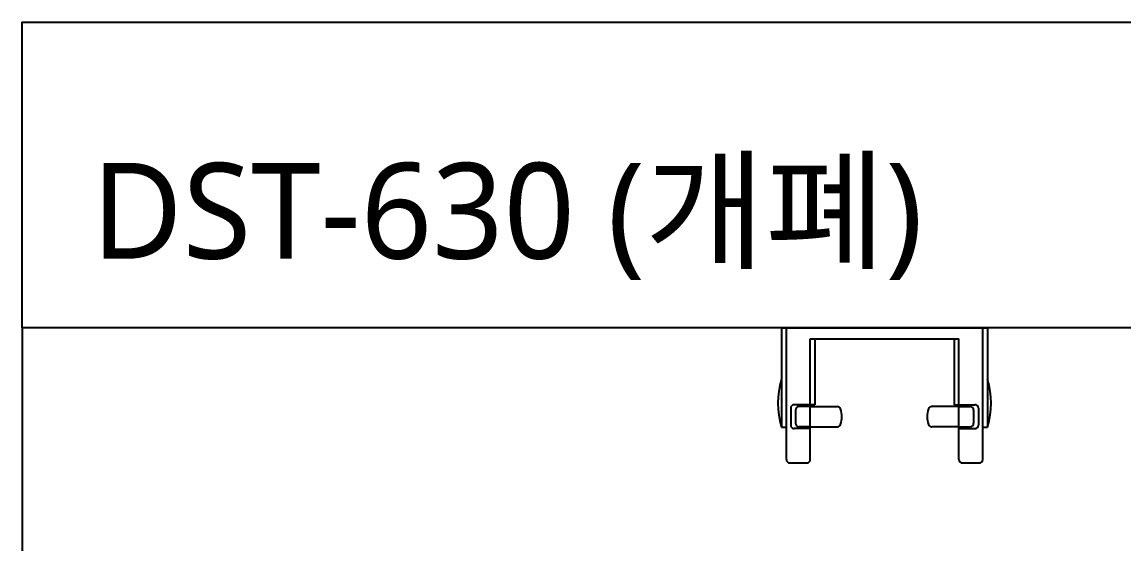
# Model space of a CAD drawing. Extents: x -7692 to 9871, y -72 to 2456.
# Drawn here: x -3740 to -2820, y 2020 to 2456 of the extents above; entities that cross this region are included whole.
import ezdxf

# ---------------------------------------------------------------- set-up
doc = ezdxf.new("R2010")
doc.units = 0
doc.header["$LTSCALE"] = 20
doc.header["$MEASUREMENT"] = 0
doc.layers.get('0').update_dxf_attribs({"linetype": 'CONTINUOUS'})
for name, color, linetype in [('3', 3, 'CONTINUOUS'), ('4', 4, 'CONTINUOUS'), ('6', 6, 'CONTINUOUS')]:
    doc.layers.add(name, color=color, linetype=linetype)
doc.styles.add('GHS', font='romans', dxfattribs={"bigfont": 'ghs'})

msp = doc.modelspace()

# ---------------------------------------------------------------- linework, layer by layer
at = {"layer": '3', "color": 7}
msp.add_lwpolyline([(-3739.69, 2200.76), (-3739.69, 2456.13), (-1104.55, 2456.13), (-1104.55, 275.72), (-1812.19, 275.72)], dxfattribs=at)
at = {"layer": '4'}
for p, q in [((-3105.69, 2200.76), (-2933.69, 2200.76)), ((-3105.69, 2200.76), (-3105.69, 2117.76)), ((-3101.69, 2090.76), (-3101.69, 2200.76)), ((-2937.69, 2090.76), (-2937.69, 2200.76)), ((-2933.69, 2200.76), (-2933.69, 2117.76)), ((-3081.69, 2191.45), (-2957.69, 2191.45)), ((-3081.69, 2090.76), (-3081.69, 2191.45)), ((-3077.92, 2191.45), (-3077.92, 2136.45)), ((-2961.46, 2191.45), (-2961.46, 2136.45)), ((-2957.69, 2090.76), (-2957.69, 2191.45)), ((-3081.69, 2136.45), (-3095.07, 2136.45)), ((-3081.69, 2134.95), (-3091.07, 2134.95)), ((-3077.92, 2136.45), (-3081.69, 2136.45)), ((-3081.69, 2134.95), (-3059.24, 2134.95)), ((-2957.69, 2134.95), (-2980.15, 2134.95)), ((-2961.46, 2136.45), (-2957.69, 2136.45)), ((-2957.69, 2136.45), (-2944.32, 2136.45)), ((-2957.69, 2134.95), (-2948.32, 2134.95)), ((-3098.07, 2133.45), (-3098.07, 2119.45)), ((-3094.07, 2131.95), (-3094.07, 2120.95)), ((-2945.32, 2131.95), (-2945.32, 2120.95)), ((-2941.32, 2133.45), (-2941.32, 2119.45)), ((-3105.69, 2117.76), (-3101.69, 2117.76)), ((-3081.69, 2116.45), (-3095.07, 2116.45)), ((-3081.69, 2117.95), (-3091.07, 2117.95)), ((-3081.69, 2117.95), (-3059.24, 2117.95)), ((-2957.69, 2117.95), (-2980.15, 2117.95)), ((-2957.69, 2117.95), (-2948.32, 2117.95)), ((-2957.69, 2116.45), (-2944.32, 2116.45)), ((-2937.69, 2117.76), (-2933.69, 2117.76)), ((-3098.69, 2087.76), (-3084.69, 2087.76)), ((-2954.69, 2087.76), (-2940.69, 2087.76))]:
    msp.add_line(p, q, dxfattribs=at)
for centre, radius, start, end in [((-3040.51, 2137.76), 68.18, 162.94091, 197.05909), ((-2998.87, 2137.76), 68.18, 342.94091, 17.05909), ((-3095.07, 2133.45), 3, 90, 180), ((-3091.07, 2131.95), 3, 90, 180), ((-3059.24, 2131.95), 3, 20.74303, 90), ((-2980.15, 2131.95), 3, 90, 159.25697), ((-2948.32, 2131.95), 3, 0, 90), ((-2944.32, 2133.45), 3, 0, 90), ((-3073.76, 2126.45), 18.53, 339.25697, 20.74303), ((-2965.62, 2126.45), 18.53, 159.25697, 200.74303), ((-3095.07, 2119.45), 3, 180, 270), ((-3091.07, 2120.95), 3, 180, 270), ((-3059.24, 2120.95), 3, 270, 339.25697), ((-2980.15, 2120.95), 3, 200.74303, 270), ((-2948.32, 2120.95), 3, 270, 0), ((-2944.32, 2119.45), 3, 270, 0), ((-3098.69, 2090.76), 3, 180, 270), ((-3084.69, 2090.76), 3, 270, 0), ((-2954.69, 2090.76), 3, 180, 270), ((-2940.69, 2090.76), 3, 270, 0)]:
    msp.add_arc(centre, radius, start, end, dxfattribs=at)
at = {"layer": '6'}
msp.add_lwpolyline([(-2739.69, 2200.76), (-3739.69, 2200.76), (-3739.69, 275.72), (-1812.19, 275.72), (-1812.19, 1300.72)], dxfattribs=at)

# ---------------------------------------------------------------- texts
at = {"insert": (-3681.67, 2338.42), "char_height": 80, "width": 1333.0235, "attachment_point": 1, "style": 'GHS'}
msp.add_mtext('{\\fNanumGothic|b0|i0|c0|p50;DST-6\\fNanumGothic|b0|i0|c129|p50;30 (개폐)}', dxfattribs=at)

doc.saveas('drawing.dxf')
